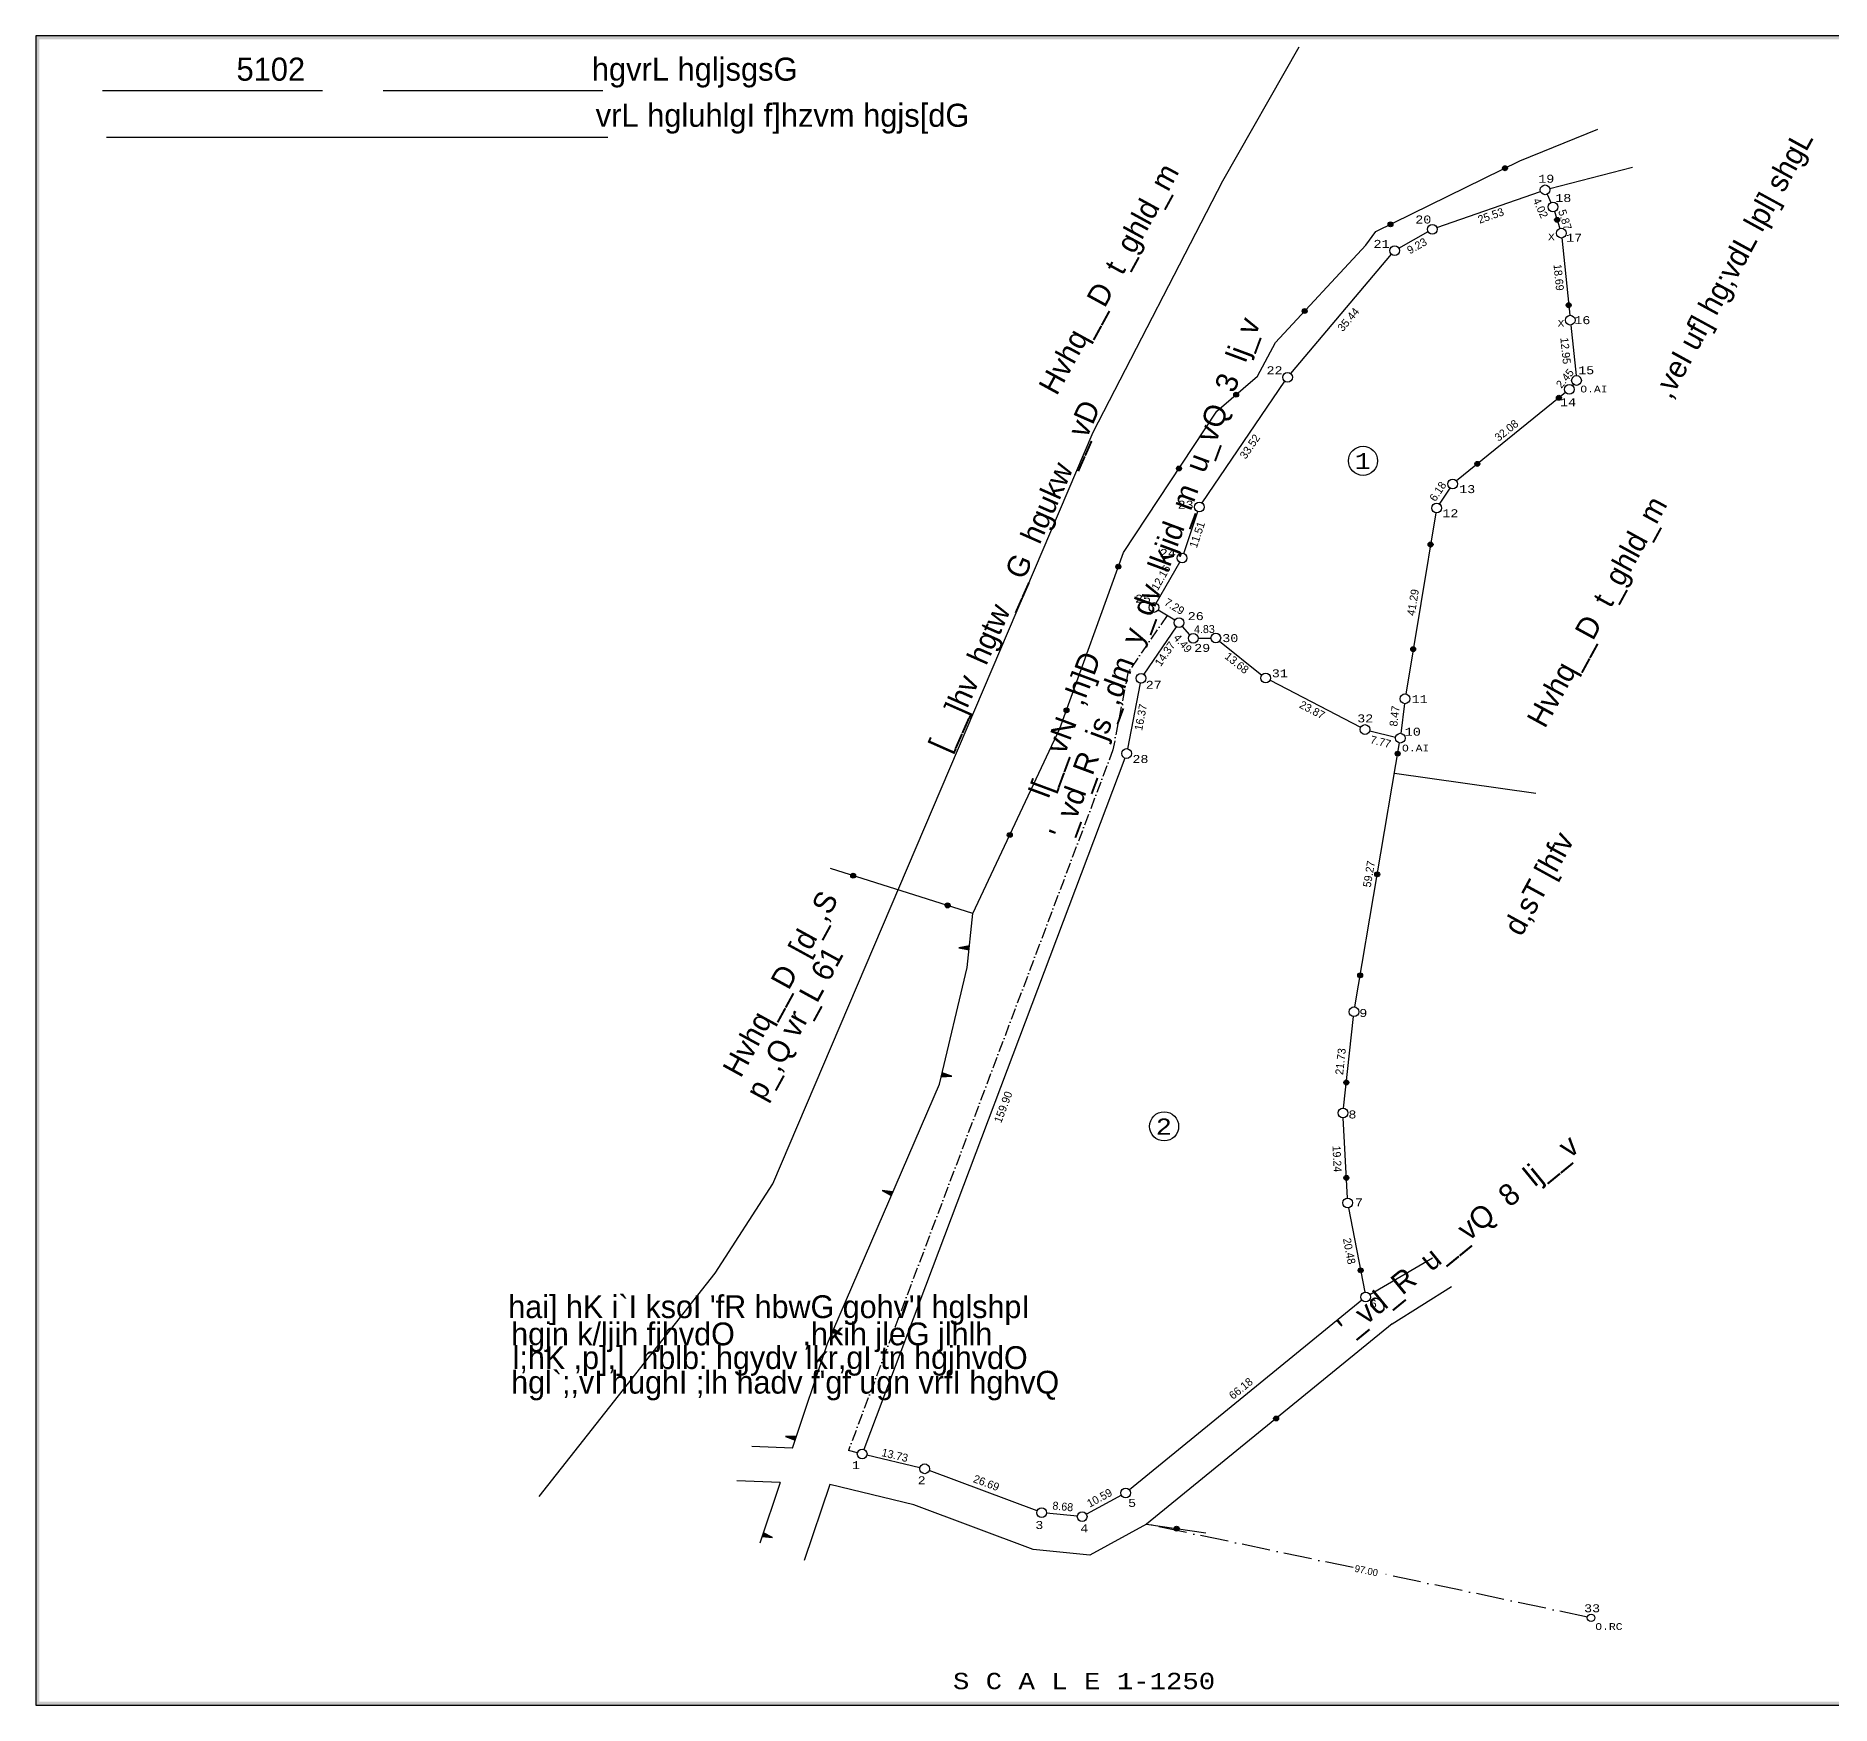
# Model space of a CAD drawing. Extents: x 150949 to 151585, y 180222 to 180578.
# Drawn here: x 150948.8 to 151332.2, y 180221.7 to 180578.2 of the extents above; entities that cross this region are included whole.
import ezdxf

# ---------------------------------------------------------------- set-up
doc = ezdxf.new("R2010")
doc.units = 0
doc.header["$LTSCALE"] = 0.1
doc.header["$PDMODE"] = 2
doc.header["$PDSIZE"] = 0.1
doc.linetypes.add('DASHDOT_LINE', pattern=[18, 12, -3, 0, -3])
doc.layers.add('ahmad work', color=7, linetype='Continuous')
doc.styles.add('125', font='cour.ttf')
doc.styles.add('F1', font='f1.shx', dxfattribs={"height": 0.5})
doc.linetypes.add('FENCELINE1', pattern='A,6.35,-2.54,[133,ltypeshp.shx,S=2.54,R=0,X=-2.54,Y=0],-2.54,25.4', length=36.83)
doc.dimstyles.get("Standard").update_dxf_attribs({"dimtxt": 1.7, "dimasz": 0.18, "dimexe": 0.18, "dimexo": 0.0625, "dimgap": 0.09, "dimtad": 0, "dimzin": 0, "dimdsep": 46, "dimtxsty": 'Standard', "dimcen": 0.09, "dimse1": 1, "dimse2": 1, "dimsd1": 1, "dimsd2": 1, "dimclrt": 140, "dimadec": 0, "dimazin": 0, "dimtfac": 1, "dimtofl": 0, "dimtmove": 0, "dimatfit": 3, "dimfxl": 0, "dimtolj": 1, "dimtzin": 0, "dimarcsym": 0})

# ---------------------------------------------------------------- blocks, each defined once
blk = doc.blocks.new('*D0')
at = {"layer": 'Defpoints', "color": 0}
for p in [(151138.6, 180272.14), (151164.22, 180264.46), (151163.59, 180262.77)]:
    blk.add_point(p, dxfattribs=at)
at = {"color": 140, "insert": (151151.76, 180269.13), "char_height": 1.7, "attachment_point": 5, "rotation": 339.4426}
blk.add_mtext('\\A1;26.69', dxfattribs=at)
blk = doc.blocks.new('*D1')
at = {"layer": 'Defpoints', "color": 0}
for p in [(151172.4, 180263.67), (151163.59, 180262.77), (151172.23, 180261.93)]:
    blk.add_point(p, dxfattribs=at)
at = {"color": 140, "insert": (151168.1, 180264.09), "char_height": 1.7, "attachment_point": 5, "rotation": 354.4575}
blk.add_mtext('\\A1;8.68', dxfattribs=at)
blk = doc.blocks.new('*D2')
at = {"layer": 'Defpoints', "color": 0}
for p in [(151180.7, 180268.52), (151181.53, 180267), (151172.23, 180261.93)]:
    blk.add_point(p, dxfattribs=at)
at = {"color": 140, "insert": (151175.94, 180265.93), "char_height": 1.7, "attachment_point": 5, "rotation": 28.5906}
blk.add_mtext('\\A1;10.59', dxfattribs=at)
blk = doc.blocks.new('*D3')
at = {"layer": 'Defpoints', "color": 0}
for p in [(151231.72, 180310.17), (151232.81, 180308.83), (151181.53, 180267)]:
    blk.add_point(p, dxfattribs=at)
at = {"color": 140, "insert": (151206.13, 180289.3), "char_height": 1.7, "attachment_point": 5, "rotation": 39.208}
blk.add_mtext('\\A1;66.18', dxfattribs=at)
blk = doc.blocks.new('*D4')
at = {"layer": 'Defpoints', "color": 0}
for p in [(151228.94, 180328.94), (151227.36, 180328.64), (151232.81, 180308.83)]:
    blk.add_point(p, dxfattribs=at)
at = {"color": 140, "insert": (151229.28, 180318.65), "char_height": 1.7, "attachment_point": 5, "rotation": 280.8823}
blk.add_mtext('\\A1;20.48', dxfattribs=at)
blk = doc.blocks.new('*D5')
at = {"layer": 'Defpoints', "color": 0}
for p in [(151226.17, 180348.07), (151227.96, 180348.16), (151228.94, 180328.94)]:
    blk.add_point(p, dxfattribs=at)
at = {"color": 140, "insert": (151226.67, 180338.34), "char_height": 1.7, "attachment_point": 5, "rotation": 272.9203}
blk.add_mtext('\\A1;19.24', dxfattribs=at)
blk = doc.blocks.new('*D6')
at = {"layer": 'Defpoints', "color": 0}
for p in [(151228.59, 180369.95), (151230.29, 180369.77), (151227.96, 180348.16)]:
    blk.add_point(p, dxfattribs=at)
at = {"color": 140, "insert": (151227.43, 180359.14), "char_height": 1.7, "attachment_point": 5, "rotation": 83.8487}
blk.add_mtext('\\A1;21.73', dxfattribs=at)
blk = doc.blocks.new('*D7')
at = {"layer": 'Defpoints', "color": 0}
for p in [(151238.47, 180428.5), (151240.18, 180428.21), (151230.29, 180369.77)]:
    blk.add_point(p, dxfattribs=at)
at = {"color": 140, "insert": (151233.5, 180399.18), "char_height": 1.7, "attachment_point": 5, "rotation": 80.3894}
blk.add_mtext('\\A1;59.27', dxfattribs=at)
blk = doc.blocks.new('*D8')
at = {"layer": 'Defpoints', "color": 0}
for p in [(151239.41, 180436.83), (151241.18, 180436.62), (151240.18, 180428.21)]:
    blk.add_point(p, dxfattribs=at)
at = {"color": 140, "insert": (151238.95, 180432.92), "char_height": 1.7, "attachment_point": 5, "rotation": 83.2528}
blk.add_mtext('\\A1;8.47', dxfattribs=at)
blk = doc.blocks.new('*D9')
at = {"layer": 'Defpoints', "color": 0}
for p in [(151246.28, 180477.63), (151247.94, 180477.35), (151241.18, 180436.62)]:
    blk.add_point(p, dxfattribs=at)
at = {"color": 140, "insert": (151242.89, 180457.21), "char_height": 1.7, "attachment_point": 5, "rotation": 80.576}
blk.add_mtext('\\A1;41.29', dxfattribs=at)
blk = doc.blocks.new('*D10')
at = {"layer": 'Defpoints', "color": 0}
for p in [(151249.9, 180483.47), (151251.36, 180482.5), (151247.94, 180477.35)]:
    blk.add_point(p, dxfattribs=at)
at = {"color": 140, "insert": (151248.21, 180480.91), "char_height": 1.7, "attachment_point": 5, "rotation": 56.4301}
blk.add_mtext('\\A1;6.18', dxfattribs=at)
blk = doc.blocks.new('*D11')
at = {"layer": 'Defpoints', "color": 0}
for p in [(151275.25, 180503.98), (151276.27, 180502.71), (151251.36, 180482.5)]:
    blk.add_point(p, dxfattribs=at)
at = {"color": 140, "insert": (151262.86, 180493.93), "char_height": 1.7, "attachment_point": 5, "rotation": 39.0511}
blk.add_mtext('\\A1;32.08', dxfattribs=at)
blk = doc.blocks.new('*D12')
at = {"layer": 'Defpoints', "color": 0}
for p in [(151191.97, 180467.6), (151193.58, 180466.68), (151187.55, 180456.12)]:
    blk.add_point(p, dxfattribs=at)
at = {"color": 140, "insert": (151189.05, 180462.48), "char_height": 1.7, "attachment_point": 5, "rotation": 60.2798}
blk.add_mtext('\\A1;12.16', dxfattribs=at)
blk = doc.blocks.new('*D13')
at = {"layer": 'Defpoints', "color": 0}
for p in [(151197.26, 180477.59), (151198.65, 180477.12), (151193.58, 180466.68)]:
    blk.add_point(p, dxfattribs=at)
at = {"color": 140, "insert": (151196.81, 180471.66), "char_height": 1.7, "attachment_point": 5, "rotation": 71.369}
blk.add_mtext('\\A1;11.51', dxfattribs=at)
blk = doc.blocks.new('*D14')
at = {"layer": 'Defpoints', "color": 0}
for p in [(151216.1, 180505.3), (151217.48, 180504.36), (151197.26, 180477.59)]:
    blk.add_point(p, dxfattribs=at)
at = {"color": 140, "insert": (151208.06, 180490.5), "char_height": 1.7, "attachment_point": 5, "rotation": 55.7977}
blk.add_mtext('\\A1;33.52', dxfattribs=at)
blk = doc.blocks.new('*D15')
at = {"layer": 'Defpoints', "color": 0}
for p in [(151238.99, 180532.36), (151240.49, 180531.09), (151216.1, 180505.3)]:
    blk.add_point(p, dxfattribs=at)
at = {"color": 140, "insert": (151229.09, 180517.62), "char_height": 1.7, "attachment_point": 5, "rotation": 49.7681}
blk.add_mtext('\\A1;35.44', dxfattribs=at)
blk = doc.blocks.new('*D16')
at = {"layer": 'Defpoints', "color": 0}
for p in [(151247.02, 180536.91), (151238.99, 180532.36), (151247.75, 180535.63)]:
    blk.add_point(p, dxfattribs=at)
at = {"color": 140, "insert": (151243.73, 180533.35), "char_height": 1.7, "attachment_point": 5, "rotation": 29.5507}
blk.add_mtext('\\A1;9.23', dxfattribs=at)
blk = doc.blocks.new('*D17')
at = {"layer": 'Defpoints', "color": 0}
for p in [(151271.12, 180545.33), (151271.57, 180544.02), (151247.02, 180536.91)]:
    blk.add_point(p, dxfattribs=at)
at = {"color": 140, "insert": (151259.52, 180539.81), "char_height": 1.7, "attachment_point": 5, "rotation": 19.2571}
blk.add_mtext('\\A1;25.53', dxfattribs=at)
blk = doc.blocks.new('*D18')
at = {"layer": 'Defpoints', "color": 0}
for p in [(151271.43, 180544.25), (151273.1, 180540.59), (151270.96, 180539.61)]:
    blk.add_point(p, dxfattribs=at)
at = {"color": 140, "insert": (151270.12, 180541.44), "char_height": 1.7, "attachment_point": 5, "rotation": 294.5167}
blk.add_mtext('\\A1;4.02', dxfattribs=at)
blk = doc.blocks.new('*D19')
at = {"layer": 'Defpoints', "color": 0}
for p in [(151272.79, 180541.67), (151274.32, 180542.17), (151274.59, 180536.08)]:
    blk.add_point(p, dxfattribs=at)
at = {"color": 140, "insert": (151275.36, 180538.95), "char_height": 1.7, "attachment_point": 5, "rotation": 287.9313}
blk.add_mtext('\\A1;5.87', dxfattribs=at)
blk = doc.blocks.new('*D20')
at = {"layer": 'Defpoints', "color": 0}
for p in [(151274.59, 180536.08), (151274.95, 180517.34), (151276.47, 180517.49)]:
    blk.add_point(p, dxfattribs=at)
at = {"color": 140, "insert": (151274.02, 180526.63), "char_height": 1.7, "attachment_point": 5, "rotation": 275.7689}
blk.add_mtext('\\A1;18.69', dxfattribs=at)
blk = doc.blocks.new('*D21')
at = {"layer": 'Defpoints', "color": 0}
for p in [(151276.47, 180517.49), (151276.16, 180504.44), (151277.82, 180504.61)]:
    blk.add_point(p, dxfattribs=at)
at = {"color": 140, "insert": (151275.48, 180510.96), "char_height": 1.7, "attachment_point": 5, "rotation": 275.9726}
blk.add_mtext('\\A1;12.95', dxfattribs=at)
blk = doc.blocks.new('*D22')
at = {"layer": 'Defpoints', "color": 0}
for p in [(151274.57, 180504.1), (151276.27, 180502.71), (151277.82, 180504.61)]:
    blk.add_point(p, dxfattribs=at)
at = {"color": 140, "insert": (151275.35, 180505.05), "char_height": 1.7, "attachment_point": 5, "rotation": 50.8163}
blk.add_mtext('\\A1;2.45', dxfattribs=at)
blk = doc.blocks.new('*D23')
at = {"layer": 'Defpoints', "color": 0}
for p in [(151232.63, 180430.05), (151232.22, 180428.36), (151240.18, 180428.21)]:
    blk.add_point(p, dxfattribs=at)
at = {"color": 140, "insert": (151235.99, 180427.43), "char_height": 1.7, "attachment_point": 5, "rotation": 346.2559}
blk.add_mtext('\\A1;7.77', dxfattribs=at)
blk = doc.blocks.new('*D24')
at = {"layer": 'Defpoints', "color": 0}
for p in [(151211.45, 180441.05), (151210.77, 180439.74), (151232.63, 180430.05)]:
    blk.add_point(p, dxfattribs=at)
at = {"color": 140, "insert": (151221.36, 180434.24), "char_height": 1.7, "attachment_point": 5, "rotation": 332.5805}
blk.add_mtext('\\A1;23.87', dxfattribs=at)
blk = doc.blocks.new('*D25')
at = {"layer": 'Defpoints', "color": 0}
for p in [(151199.93, 180448.56), (151200.78, 180449.62), (151211.45, 180441.05)]:
    blk.add_point(p, dxfattribs=at)
at = {"color": 140, "insert": (151205.26, 180444.27), "char_height": 1.7, "attachment_point": 5, "rotation": 321.2164}
blk.add_mtext('\\A1;13.68', dxfattribs=at)
blk = doc.blocks.new('*D26')
at = {"layer": 'Defpoints', "color": 0}
for p in [(151195.92, 180451.46), (151195.95, 180449.54), (151200.78, 180449.62)]:
    blk.add_point(p, dxfattribs=at)
at = {"color": 140, "insert": (151198.34, 180451.49), "char_height": 1.7, "attachment_point": 5, "rotation": 0.87}
blk.add_mtext('\\A1;4.83', dxfattribs=at)
blk = doc.blocks.new('*D27')
at = {"layer": 'Defpoints', "color": 0}
for p in [(151187.55, 180456.12), (151193.79, 180452.34), (151195.06, 180454.44)]:
    blk.add_point(p, dxfattribs=at)
at = {"color": 140, "insert": (151191.94, 180456.33), "char_height": 1.7, "attachment_point": 5, "rotation": 328.7879}
blk.add_mtext('\\A1;7.29', dxfattribs=at)
blk = doc.blocks.new('*D28')
at = {"layer": 'Defpoints', "color": 0}
for p in [(151125.24, 180275.33), (151138.6, 180272.14), (151138.91, 180273.45)]:
    blk.add_point(p, dxfattribs=at)
at = {"color": 140, "insert": (151132.23, 180275.04), "char_height": 1.7, "attachment_point": 5, "rotation": 346.5874}
blk.add_mtext('\\A1;13.73', dxfattribs=at)
blk = doc.blocks.new('*D29')
at = {"layer": 'Defpoints', "color": 0}
for p in [(151181.71, 180424.93), (151183.61, 180424.21), (151125.24, 180275.33)]:
    blk.add_point(p, dxfattribs=at)
at = {"color": 140, "insert": (151155.37, 180349.41), "char_height": 1.7, "attachment_point": 5, "rotation": 69.3191}
blk.add_mtext('\\A1;159.90', dxfattribs=at)
blk = doc.blocks.new('*D30')
at = {"layer": 'Defpoints', "color": 0}
for p in [(151184.81, 180441.01), (151186.3, 180440.72), (151181.71, 180424.93)]:
    blk.add_point(p, dxfattribs=at)
at = {"color": 140, "insert": (151184.75, 180432.68), "char_height": 1.7, "attachment_point": 5, "rotation": 79.0927}
blk.add_mtext('\\A1;16.37', dxfattribs=at)
blk = doc.blocks.new('*D31')
at = {"layer": 'Defpoints', "color": 0}
for p in [(151192.93, 180452.86), (151193.99, 180452.14), (151184.81, 180441.01)]:
    blk.add_point(p, dxfattribs=at)
at = {"color": 140, "insert": (151189.93, 180446.21), "char_height": 1.7, "attachment_point": 5, "rotation": 55.5965}
blk.add_mtext('\\A1;14.37', dxfattribs=at)
blk = doc.blocks.new('*D32')
at = {"layer": 'Defpoints', "color": 0}
for p in [(151192.93, 180452.86), (151194.19, 180447.95), (151195.95, 180449.54)]:
    blk.add_point(p, dxfattribs=at)
at = {"color": 140, "insert": (151193.72, 180448.46), "char_height": 1.7, "attachment_point": 5, "rotation": 312.2764}
blk.add_mtext('\\A1;4.49', dxfattribs=at)

msp = doc.modelspace()

# ---------------------------------------------------------------- hatches: boundary and pattern name
h = msp.add_hatch(color=1)
h.paths.add_polyline_path([(150948.757, 180578.211), (151460.975, 180578.211), (151460.975, 180221.674), (150948.757, 180221.674)])
h.paths.add_polyline_path([(150949.481, 180577.512), (151460.251, 180577.512), (151460.251, 180222.373), (150949.481, 180222.373)], flags=16)
for points in [[(151263.076, 180549.945, 1), (151262.026, 180549.945, 1)], [(151238.622, 180537.967, 1), (151237.572, 180537.967, 1)], [(151274.203, 180538.917, 1), (151273.153, 180538.917, 1)], [(151276.676, 180520.68, 1), (151275.626, 180520.68, 1)], [(151220.277, 180519.437, 1), (151219.227, 180519.437, 1)], [(151205.647, 180501.593, 1), (151204.597, 180501.593, 1)], [(151274.58, 180500.914, 1), (151273.53, 180500.914, 1)], [(151193.429, 180485.803, 1), (151192.379, 180485.803, 1)], [(151257.169, 180486.789, 1), (151256.119, 180486.789, 1)], [(151247.177, 180469.589, 1), (151246.127, 180469.589, 1)], [(151180.471, 180464.829, 1), (151179.421, 180464.829, 1)], [(151243.464, 180447.215, 1), (151242.414, 180447.215, 1)], [(151169.411, 180434.141, 1), (151168.361, 180434.141, 1)], [(151240.149, 180424.894, 1), (151239.099, 180424.894, 1)], [(151157.293, 180407.516, 1), (151156.243, 180407.516, 1)], [(151123.85, 180398.853, 1), (151122.8, 180398.853, 1)], [(151235.785, 180399.125, 1), (151234.735, 180399.125, 1)], [(151144.016, 180392.488, 1), (151142.966, 180392.488, 1)], [(151148.16, 180383.82), (151145.914, 180383.416), (151148.072, 180382.967)], [(151232.133, 180377.554, 1), (151231.083, 180377.554, 1)], [(151142.106, 180355.896), (151144.386, 180355.992), (151142.309, 180356.729)], [(151229.185, 180354.648, 1), (151228.135, 180354.648, 1)], [(151229.193, 180334.292, 1), (151228.143, 180334.292, 1)], [(151131.795, 180331.29), (151129.53, 180331.565), (151131.46, 180330.501)], [(151232.237, 180314.529, 1), (151231.187, 180314.529, 1)], [(151118.759, 180301.236), (151120.989, 180300.75), (151119.167, 180301.989)], [(151214.176, 180282.883, 1), (151213.126, 180282.883, 1)], [(151111.159, 180279.088), (151108.878, 180279.048), (151110.936, 180278.261)], [(151192.931, 180259.371, 1), (151191.881, 180259.371, 1)], [(151103.82, 180257.673), (151106.091, 180257.455), (151104.135, 180258.47)]]:
    msp.add_hatch(color=45).paths.add_polyline_path(points)

# ---------------------------------------------------------------- linework, layer by layer
at = {"color": 6, "linetype": 'FENCELINE1', "ltscale": 1.5}
for p, q in [((151202.288, 180547.239), (151218.612, 180575.868)), ((151174.548, 180493.552), (151202.288, 180547.239)), ((151106.16, 180333.046), (151174.548, 180493.552)), ((151093.84, 180313.96), (151106.16, 180333.046)), ((151056.263, 180266.245), (151093.84, 180313.96))]:
    msp.add_line(p, q, dxfattribs=at)
at = {"color": 5}
for p, q in [((151265.723, 180551.498), (151282.354, 180558.31)), ((151234.964, 180536.432), (151265.723, 180551.498)), ((151272.124, 180545.591), (151289.745, 180550.146)), ((151232.833, 180533.54), (151234.964, 180536.432)), ((151213.494, 180512.691), (151232.833, 180533.54)), ((151209.688, 180505.538), (151213.494, 180512.691)), ((151200.999, 180498.031), (151209.688, 180505.538)), ((151181.052, 180467.899), (151200.999, 180498.031)), ((151167.483, 180430.248), (151181.052, 180467.899)), ((151148.881, 180390.786), (151167.483, 180430.248)), ((151147.683, 180379.218), (151148.881, 180390.786)), ((151141.738, 180354.339), (151147.683, 180379.218)), ((151117.827, 180298.883), (151141.738, 180354.339)), ((151233.706, 180309.356), (151247.059, 180317.221)), ((151238.451, 180303.115), (151251.092, 180311.072)), ((151238.451, 180303.115), (151186.007, 180260.331)), ((151110.358, 180276.533), (151117.827, 180298.883)), ((151110.358, 180276.533), (151101.666, 180276.899)), ((151107.715, 180269.204), (151098.475, 180269.592)), ((151107.715, 180269.204), (151103.394, 180256.248)), ((151118.309, 180268.758), (151112.847, 180252.578)), ((151136.255, 180264.479), (151118.309, 180268.758)), ((151161.767, 180254.911), (151136.255, 180264.479)), ((151186.007, 180260.331), (151173.902, 180253.733)), ((151173.902, 180253.733), (151161.767, 180254.911))]:
    msp.add_line(p, q, dxfattribs=at)
at = {"color": 1}
for p, q in [((151248, 180537.255), (151270.136, 180544.988)), ((151271.549, 180544.385), (151272.355, 180542.617)), ((151273.107, 180540.682), (151274.275, 180537.073)), ((151239.892, 180532.872), (151246.113, 180536.399)), ((151274.699, 180535.048), (151276.369, 180518.527)), ((151216.77, 180506.098), (151238.315, 180531.565)), ((151276.581, 180516.457), (151277.712, 180505.647)), ((151197.843, 180478.445), (151215.514, 180504.444)), ((151275.463, 180502.057), (151252.165, 180483.155)), ((151277.163, 180503.807), (151276.928, 180503.518)), ((151250.782, 180481.634), (151248.516, 180478.219)), ((151193.914, 180467.665), (151196.927, 180476.6)), ((151247.771, 180476.327), (151241.35, 180437.643)), ((151188.07, 180457.024), (151193.067, 180465.776)), ((151192.041, 180453.402), (151188.444, 180455.581)), ((151192.343, 180452.005), (151185.399, 180441.864)), ((151184.614, 180439.985), (151181.909, 180425.949)), ((151241.058, 180435.585), (151240.307, 180429.239)), ((151230.463, 180370.791), (151240.011, 180427.181)), ((151181.345, 180423.955), (151125.608, 180276.302)), ((151228.072, 180349.191), (151230.178, 180368.731)), ((151228.887, 180329.983), (151228.013, 180347.119)), ((151229.137, 180327.923), (151232.61, 180309.856)), ((151232, 180308.177), (151182.332, 180267.657)), ((151137.585, 180272.386), (151126.253, 180275.088)), ((151162.616, 180263.137), (151139.57, 180271.779)), ((151180.613, 180266.502), (151173.144, 180262.431)), ((151171.195, 180262.034), (151164.624, 180262.671))]:
    msp.add_line(p, q, dxfattribs=at)
at = {"color": 2, "linetype": 'DASHDOT_LINE', "ltscale": 2}
for p, q in [((151190.361, 180454.42), (151181.983, 180442.186)), ((151181.983, 180442.186), (151178.815, 180425.747)), ((151178.815, 180425.747), (151122.299, 180276.031)), ((151124.23, 180275.571), (151122.299, 180276.031))]:
    msp.add_line(p, q, dxfattribs=at)
at = {"color": 2, "ltscale": 2}
for p, q in [((151195.25, 180450.312), (151193.63, 180452.093)), ((151196.989, 180449.558), (151199.74, 180449.6)), ((151201.591, 180448.964), (151210.635, 180441.697)), ((151212.369, 180440.567), (151231.711, 180430.532)), ((151233.644, 180429.806), (151239.175, 180428.454))]:
    msp.add_line(p, q, dxfattribs=at)
at = {"color": 2}
for p, q in [((151238.916, 180420.713), (151269.154, 180416.483)), ((151148.881, 180390.786), (151118.484, 180400.38)), ((151186.007, 180260.331), (151198.623, 180258.438))]:
    msp.add_line(p, q, dxfattribs=at)
at = {"color": 45}
for p, q in [((151148.16, 180383.82), (151145.914, 180383.416)), ((151145.914, 180383.416), (151148.072, 180382.967)), ((151142.106, 180355.896), (151144.386, 180355.992)), ((151144.386, 180355.992), (151142.309, 180356.729)), ((151131.795, 180331.29), (151129.53, 180331.565)), ((151129.53, 180331.565), (151131.46, 180330.501)), ((151118.759, 180301.236), (151120.989, 180300.75)), ((151120.989, 180300.75), (151119.167, 180301.989)), ((151111.159, 180279.088), (151108.878, 180279.048)), ((151108.878, 180279.048), (151110.936, 180278.261)), ((151103.82, 180257.673), (151106.091, 180257.455)), ((151106.091, 180257.455), (151104.135, 180258.47))]:
    msp.add_line(p, q, dxfattribs=at)
at = {"color": 45, "linetype": 'DASHDOT_LINE', "ltscale": 5}
for p, q in [((151230.111, 180251.033), (151186.007, 180260.331)), ((151280.138, 180240.487), (151236.227, 180249.744))]:
    msp.add_line(p, q, dxfattribs=at)
at = {"color": 1}
msp.add_lwpolyline([(150948.756, 180221.674), (151460.976, 180221.674), (151460.976, 180578.212), (150948.756, 180578.212)], close=True, dxfattribs=at)
at = {"color": 45}
for centre, radius in [((151262.551, 180549.945), 0.525), ((151271.117, 180545.331), 1.04), ((151272.787, 180541.671), 1.04), ((151238.097, 180537.967), 0.525), ((151247.018, 180536.912), 1.04), ((151273.678, 180538.917), 0.525), ((151274.595, 180536.083), 1.04), ((151238.987, 180532.359), 1.04), ((151276.151, 180520.68), 0.525), ((151219.752, 180519.437), 0.525), ((151276.473, 180517.492), 1.04), ((151216.098, 180505.304), 1.04), ((151277.82, 180504.613), 1.04), ((151205.122, 180501.593), 0.525), ((151274.055, 180500.914), 0.525), ((151276.271, 180502.712), 1.04), ((151232.216, 180487.458), 3.11), ((151192.904, 180485.803), 0.525), ((151256.644, 180486.789), 0.525), ((151251.357, 180482.5), 1.04), ((151197.259, 180477.585), 1.04), ((151247.941, 180477.353), 1.04), ((151193.582, 180466.679), 1.04), ((151246.652, 180469.589), 0.525), ((151179.946, 180464.829), 0.525), ((151187.554, 180456.12), 1.04), ((151192.931, 180452.863), 1.04), ((151195.949, 180449.542), 1.04), ((151200.78, 180449.616), 1.04), ((151242.939, 180447.215), 0.525), ((151184.811, 180441.006), 1.04), ((151211.446, 180441.046), 1.04), ((151241.18, 180436.617), 1.04), ((151168.886, 180434.141), 0.525), ((151232.634, 180430.053), 1.04), ((151240.185, 180428.207), 1.04), ((151181.713, 180424.928), 1.04), ((151239.624, 180424.894), 0.525), ((151156.768, 180407.516), 0.525), ((151123.325, 180398.853), 0.525), ((151235.26, 180399.125), 0.525), ((151143.491, 180392.488), 0.525), ((151231.608, 180377.554), 0.525), ((151230.289, 180369.765), 1.04), ((151228.66, 180354.648), 0.525), ((151189.729, 180345.287), 3.11), ((151227.96, 180348.157), 1.04), ((151228.668, 180334.292), 0.525), ((151228.94, 180328.944), 1.04), ((151231.712, 180314.529), 0.525), ((151232.806, 180308.834), 1.04), ((151213.651, 180282.883), 0.525), ((151125.241, 180275.329), 1.04), ((151138.596, 180272.145), 1.04), ((151181.526, 180266.999), 1.04), ((151163.589, 180262.772), 1.04), ((151172.23, 180261.933), 1.04), ((151192.406, 180259.371), 0.525), ((151280.921, 180240.321), 0.8)]:
    msp.add_circle(centre, radius, dxfattribs=at)
at = {"layer": 'ahmad work'}
for p, q in [((151009.955, 180566.47), (150962.994, 180566.47)), ((151069.883, 180566.47), (151022.923, 180566.47)), ((151010.958, 180556.539), (150963.821, 180556.539)), ((151070.887, 180556.539), (151010.958, 180556.539))]:
    msp.add_line(p, q, dxfattribs=at)

# ---------------------------------------------------------------- texts
at = {"color": 6, "style": 'F1'}
for s, height, rotation, p in [(',veI uf] hg;vdL lpl] shgL', 4.63653, 61.33221, (151297.929, 180500.372)), ('Hvhq__D  t_ghld_m', 4.63653, 61.33221, (151166.786, 180501.178)), ("'_vd_R  js_,dm  y_dv  lkjid_m  u_vQ  3  lj_v ", 4.63653, 69.65033, (151169.338, 180406.309)), ('[__]hv  hgtw__G  hgukw__vD', 4.63653, 66.13392, (151143.492, 180424.946)), ('Hvhq__D  t_ghld_m', 4.63653, 61.33221, (151271.068, 180430.098)), ('l[__vN  ,h]D', 4.63653, 69.65033, (151165.062, 180415.144)), ('d,sT [hfv', 4.6365, 61.33221, (151266.065, 180385.641)), ('Hvhq__D  [d_,S', 4.63653, 61.33221, (151099.293, 180355.436)), ('p_,Q vr_L 61', 4.63653, 61.33221, (151104.185, 180350.55)), ("'_vd_R  u__vQ  8  lj__v", 4.63653, 39.28086, (151229.279, 180299.831))]:
    msp.add_text(s, height=height, rotation=rotation, dxfattribs=at).set_placement(p)
at = {"color": 150, "linetype": 'Continuous', "ltscale": 0.5, "style": '125'}
for s, height, p in [('19', 1.7095, (151269.655, 180546.849)), ('18', 1.7095, (151273.282, 180542.74)), ('20', 1.7095, (151243.382, 180538.14)), ('X ', 1.4531, (151271.728, 180534.54)), ('17', 1.7095, (151275.604, 180534.247)), ('21', 1.7095, (151234.457, 180532.933)), ('X ', 1.4531, (151273.777, 180516.092)), ('16', 1.7095, (151277.356, 180516.643)), ('22', 1.7095, (151211.607, 180505.937)), ('15', 1.7095, (151278.171, 180505.949)), ('O.AI', 1.4531, (151278.625, 180502.052)), ('14', 1.7095, (151274.309, 180499.122)), ('13', 1.7095, (151252.756, 180480.555)), ('23', 1.7095, (151192.615, 180477.22)), ('12', 1.7095, (151249.164, 180475.395)), ('24', 1.7095, (151188.816, 180466.912)), ('25', 1.7095, (151183.511, 180457.147)), ('26', 1.7095, (151194.778, 180453.425)), ('29', 1.7095, (151196.156, 180446.627)), ('30', 1.7095, (151202.16, 180448.728)), ('27', 1.7095, (151185.802, 180438.747)), ('31', 1.7095, (151212.734, 180441.202)), ('11', 1.7095, (151242.625, 180435.709)), ('32', 1.7095, (151230.972, 180431.577)), ('10', 1.7095, (151241.138, 180428.734)), ('O.AI', 1.4531, (151240.548, 180425.363)), ('28', 1.7095, (151182.962, 180422.901)), ('9', 1.71, (151231.419, 180368.653)), ('8', 1.71, (151229.095, 180346.977)), ('7', 1.71, (151230.499, 180328.197)), ('6', 1.71, (151233.505, 180306.549)), ('1', 1.71, (151123.053, 180272.079)), ('2', 1.71, (151137.087, 180268.83)), ('5', 1.71, (151182.036, 180263.998)), ('3', 1.71, (151162.225, 180259.285)), ('4', 1.71, (151171.826, 180258.562)), ('33', 1.7095, (151279.431, 180241.502)), ('O.RC', 1.4531, (151281.827, 180237.729))]:
    msp.add_text(s, height=height, dxfattribs=at).set_placement(p)
at = {"color": 140, "ltscale": 0.5, "style": '125'}
for s, p in [('1', (151230.443, 180485.707)), ('2', (151187.956, 180343.536))]:
    msp.add_text(s, height=3.428, dxfattribs=at).set_placement(p)
at = {"color": 140}
msp.add_text('97.00', height=1.5, rotation=348.09557, dxfattribs=at).set_placement((151230.315, 180250.181))
at = {"layer": 'ahmad work', "color": 140, "style": 'F1'}
msp.add_text('5102', height=4.9263, dxfattribs=at).set_placement((150991.602, 180568.646))
at = {"layer": 'ahmad work', "style": 'F1'}
for s, height, p in [('hgvrL hgljsgsG', 4.92631, (151067.497, 180568.646)), ('vrL hgluhlgI f]hzvm hgjs[dG', 4.92631, (151068.324, 180558.8)), ("hai] hK i`I ksoI 'fR hbwG gohv'I hglshpI", 4.86836, (151049.655, 180304.34)), ('hgjn k/ljih fjhvdO        ,hkih jleG jlhlh ', 4.86836, (151050.276, 180298.527)), ('l;hK ,p],]  hblb: hgydv lkr,gI tn hgjhvdO', 4.86836, (151050.586, 180293.464)), ("hgl`;,vI hughI ;lh hadv f'gf ugn vrfI hghvQ", 4.86836, (151050.276, 180288.21))]:
    msp.add_text(s, height=height, dxfattribs=at).set_placement(p)
at = {"layer": 'ahmad work', "color": 140, "linetype": 'Continuous', "ltscale": 0.5, "style": '125'}
msp.add_text('S C A L E 1-1250', height=3.49292, dxfattribs=at).set_placement((151144.634, 180225.072))

# ---------------------------------------------------------------- dimensions: what is measured, and where the dimension line sits
at = {"color": 140}
for p1, p2, distance, picture, middle in [((151247.018, 180536.912), (151271.117, 180545.331), -1.385, '*D17', (151259.525, 180539.814)), ((151238.987, 180532.359), (151247.018, 180536.912), -1.476, '*D16', (151243.73, 180533.352)), ((151274.595, 180536.083), (151276.473, 180517.492), -1.526, '*D20', (151274.015, 180526.634)), ((151197.2589, 180477.5852), (151216.0984, 180505.3043), -1.6742, '*D14', (151208.0633, 180490.5036)), ((151193.582, 180466.679), (151197.259, 180477.585), -1.466, '*D13', (151196.81, 180471.664)), ((151187.554, 180456.12), (151193.787, 180452.344), 2.45, '*D27', (151191.94, 180456.328)), ((151184.811, 180441.006), (151192.931, 180452.863), -1.283, '*D31', (151189.93, 180446.209)), ((151211.446, 180441.046), (151200.78, 180449.616), 1.355, '*D25', (151205.264, 180444.275)), ((151181.713, 180424.928), (151184.811, 180441.006), -1.513, '*D30', (151184.748, 180432.681)), ((151232.634, 180430.053), (151211.446, 180441.046), 1.472, '*D24', (151221.362, 180434.243)), ((151240.185, 180428.207), (151232.634, 180430.053), 1.746, '*D23', (151235.994, 180427.433)), ((151125.241, 180275.329), (151181.713, 180424.928), -2.029, '*D29', (151155.375, 180349.412)), ((151227.96, 180348.157), (151230.289, 180369.765), 1.709, '*D6', (151227.426, 180359.144)), ((151125.241, 180275.329), (151138.596, 180272.145), 1.344, '*D28', (151132.231, 180275.045))]:
    dim = msp.add_aligned_dim(p1=p1, p2=p2, distance=distance, dimstyle='Standard', dxfattribs=at)
    dim.commit()
    dim.dimension.update_dxf_attribs({"geometry": picture, "text_midpoint": middle})
for base, p1, p2, angle, picture, middle in [((151270.956, 180539.615), (151271.431, 180544.252), (151273.1, 180540.592), 294.51674, '*D18', (151270.121, 180541.445)), ((151274.315, 180542.166), (151274.595, 180536.083), (151272.787, 180541.671), 107.93131, '*D19', (151275.355, 180538.952)), ((151240.486, 180531.09), (151216.098, 180505.304), (151238.987, 180532.359), 49.76805, '*D15', (151229.088, 180517.618)), ((151276.157, 180504.439), (151276.473, 180517.492), (151277.82, 180504.613), 275.97256, '*D21', (151275.475, 180510.959)), ((151274.572, 180504.096), (151277.82, 180504.613), (151276.271, 180502.712), 230.81629, '*D22', (151275.347, 180505.047)), ((151275.245, 180503.976), (151251.357, 180482.5), (151276.271, 180502.712), 39.05108, '*D11', (151262.862, 180493.93)), ((151249.902, 180483.465), (151247.941, 180477.353), (151251.357, 180482.5), 56.43013, '*D10', (151248.209, 180480.913)), ((151246.277, 180477.629), (151241.18, 180436.617), (151247.941, 180477.353), 80.57603, '*D9', (151242.889, 180457.213)), ((151191.972, 180467.598), (151187.554, 180456.12), (151193.582, 180466.679), 60.2798, '*D12', (151189.053, 180462.484)), ((151194.193, 180447.945), (151192.931, 180452.863), (151195.949, 180449.542), 312.27637, '*D32', (151193.721, 180448.463)), ((151195.92, 180451.457), (151200.78, 180449.616), (151195.949, 180449.542), 180.87001, '*D26', (151198.336, 180451.494)), ((151239.411, 180436.827), (151240.185, 180428.207), (151241.18, 180436.617), 83.25282, '*D8', (151238.949, 180432.919)), ((151238.467, 180428.497), (151230.289, 180369.765), (151240.185, 180428.207), 80.38939, '*D7', (151233.503, 180399.179)), ((151226.172, 180348.066), (151228.94, 180328.944), (151227.96, 180348.157), 92.92029, '*D5', (151226.669, 180338.338)), ((151227.362, 180328.641), (151232.806, 180308.834), (151228.94, 180328.944), 100.88232, '*D4', (151229.283, 180318.649)), ((151231.716, 180310.171), (151181.526, 180266.999), (151232.806, 180308.834), 39.20796, '*D3', (151206.134, 180289.302)), ((151164.221, 180264.456), (151138.596, 180272.145), (151163.589, 180262.772), 339.44264, '*D0', (151151.764, 180269.128)), ((151180.697, 180268.521), (151172.23, 180261.933), (151181.526, 180266.999), 28.59058, '*D2', (151175.942, 180265.93)), ((151172.399, 180263.67), (151163.589, 180262.772), (151172.23, 180261.933), 354.45745, '*D1', (151168.098, 180264.087))]:
    dim = msp.add_linear_dim(base=base, p1=p1, p2=p2, angle=angle, dimstyle='Standard', dxfattribs=at)
    dim.commit()
    dim.dimension.update_dxf_attribs({"geometry": picture, "text_midpoint": middle, "dimtype": 129})

doc.saveas('drawing.dxf')
